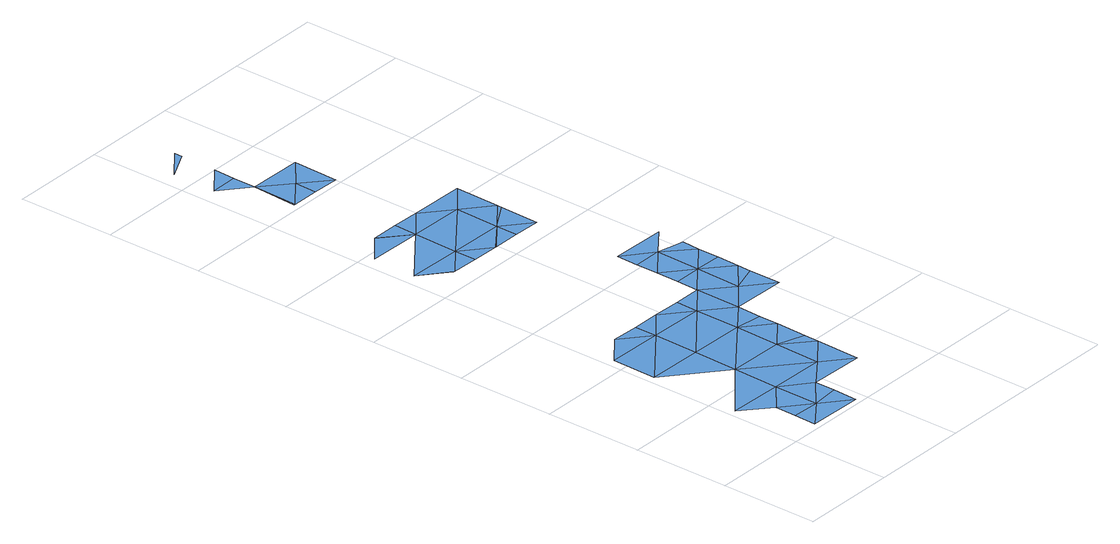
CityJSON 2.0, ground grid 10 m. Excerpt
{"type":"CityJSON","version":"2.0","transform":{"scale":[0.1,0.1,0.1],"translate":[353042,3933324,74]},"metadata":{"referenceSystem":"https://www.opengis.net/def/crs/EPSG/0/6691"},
"CityObjects":{
"waterbody1":{"type":"WaterBody","attributes":{"name":"3","class":"1140","function":"1","WaterBodyRiverFloodingRiskAttribute.description":"2","WaterBodyRiverFloodingRiskAttribute.rankOrg":"2","WaterBodyRiverFloodingRiskAttribute.adminType":"2","WaterBodyRiverFloodingRiskAttribute.scale":"L2"},"geometry":[{"type":"MultiSurface","lod":"1","boundaries":[[[0,1,2]],[[3,4,1]],[[2,5,0]],[[5,6,0]],[[3,1,0]],[[4,3,7]],[[6,8,0]],[[8,9,0]],[[3,0,9]],[[10,11,7]],[[12,11,13]],[[13,11,10]],[[9,14,3]],[[3,14,7]],[[15,12,13]],[[7,16,10]],[[17,15,13]],[[18,7,14]],[[10,19,13]],[[20,17,13]],[[14,9,21]],[[16,19,10]],[[7,18,16]],[[22,18,14]],[[22,14,21]],[[23,24,25]],[[20,13,19]],[[26,24,23]],[[27,18,22]],[[16,18,28]],[[28,18,27]],[[29,20,19]],[[28,30,16]],[[23,31,26]],[[32,33,34]],[[19,16,35]],[[35,16,30]],[[24,26,33]],[[36,29,19]],[[34,33,37]],[[36,19,35]],[[31,38,26]],[[39,37,33]],[[36,35,40]],[[41,42,43]],[[26,38,44]],[[39,33,45]],[[46,47,48]],[[49,42,50]],[[46,36,40]],[[48,36,46]],[[38,51,44]],[[52,53,41]],[[33,26,54]],[[40,35,55]],[[49,50,56]],[[42,41,53]],[[51,57,44]],[[54,26,44]],[[47,58,59]],[[59,58,60]],[[45,33,54]],[[58,47,46]],[[61,62,63]],[[57,64,44]],[[40,55,65]],[[46,40,66]],[[52,67,53]],[[66,40,65]],[[68,58,46]],[[58,69,60]],[[70,54,44]],[[54,71,45]],[[42,53,72]],[[73,46,66]],[[67,72,53]],[[74,44,64]],[[46,73,68]],[[68,75,58]],[[70,44,74]],[[71,54,70]]]}]}
},
"vertices":[
[64,29,7],[36,52,7],[36,30,7],[64,75,7],[8,76,7],[35,7,7],[91,6,7],[65,122,7],[92,31,7],[92,52,7],[66,168,7],[9,169,7],[10,215,7],[67,214,7],[121,74,7],[39,238,7],[123,167,7],[67,237,7],[122,121,7],[123,213,7],[95,237,7],[149,51,7],[150,97,7],[42,423,7],[14,446,7],[41,423,7],[70,445,7],[150,112,7],[151,144,7],[124,236,7],[151,164,7],[70,422,7],[15,492,7],[71,491,7],[43,515,7],[152,189,7],[152,236,7],[44,515,7],[98,422,7],[72,515,7],[180,212,7],[45,607,7],[46,654,7],[44,607,7],[127,444,7],[100,514,7],[181,259,7],[153,282,7],[153,259,7],[18,677,7],[46,678,7],[99,422,7],[73,607,7],[74,630,7],[128,490,7],[208,188,7],[47,700,7],[127,422,7],[182,305,7],[153,305,7],[154,328,7],[47,746,7],[18,723,7],[47,738,7],[155,421,7],[208,221,7],[208,235,7],[101,606,7],[209,281,7],[210,327,7],[156,467,7],[157,513,7],[102,653,7],[209,258,7],[156,462,7],[210,299,7]
]}
